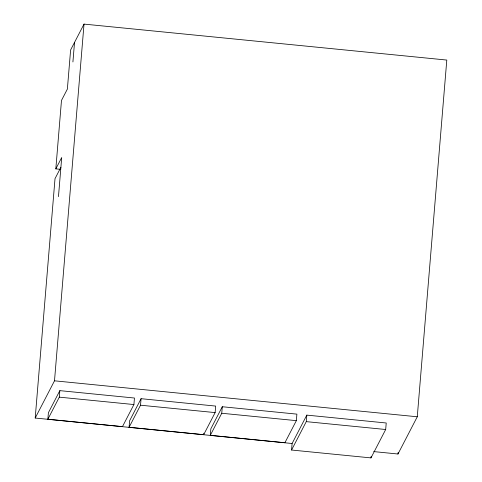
<?xml version="1.0" encoding="UTF-8"?>
<svg xmlns="http://www.w3.org/2000/svg" width="482" height="482" viewBox="0 0 482 482"><rect width="100%" height="100%" fill="white"/><g stroke="black" fill="none" stroke-linecap="round" stroke-linejoin="round"><path stroke-width="0.72" d="M292.098 443.506L291.562 450.025L370.971 457.9L385.69 429.51L386.227 422.991L306.817 415.116L292.098 443.506L35.204 418.039L55.014 178.653L60.901 167.296M60.31 169.321L55.822 168.875L61.485 100.437L67.372 89.08L70.613 49.965L84.019 24.1L446.796 60.063L417.273 416.779L397.981 454.008L373.719 451.598M58.473 196.632L61.708 157.524L55.822 168.875M72.915 61.949L74.535 42.398M47.863 419.238L48.399 412.719L59.846 390.637L134.448 398.03L133.912 404.549L122.464 426.63L47.863 419.238L59.31 397.15L59.846 390.637M35.204 418.039L54.502 380.816L84.019 24.1M129.08 427.287L129.622 420.768L141.069 398.686L215.671 406.079L215.129 412.598L203.681 434.68L129.08 427.287L140.527 405.205L141.069 398.686M203.681 434.68L203.802 433.234M210.303 435.336L210.839 428.817L222.286 406.736L296.888 414.134L296.352 420.653L284.904 442.735L210.303 435.336L221.75 413.255L222.286 406.736M291.562 450.025L306.275 421.636L306.817 415.116M370.971 457.9L371.092 456.454M397.981 454.008L398.108 452.508M54.502 380.816L417.273 416.779M59.31 397.15L133.912 404.549M140.527 405.205L215.129 412.598M221.75 413.255L296.352 420.653M306.275 421.636L385.69 429.51"/></g></svg>
